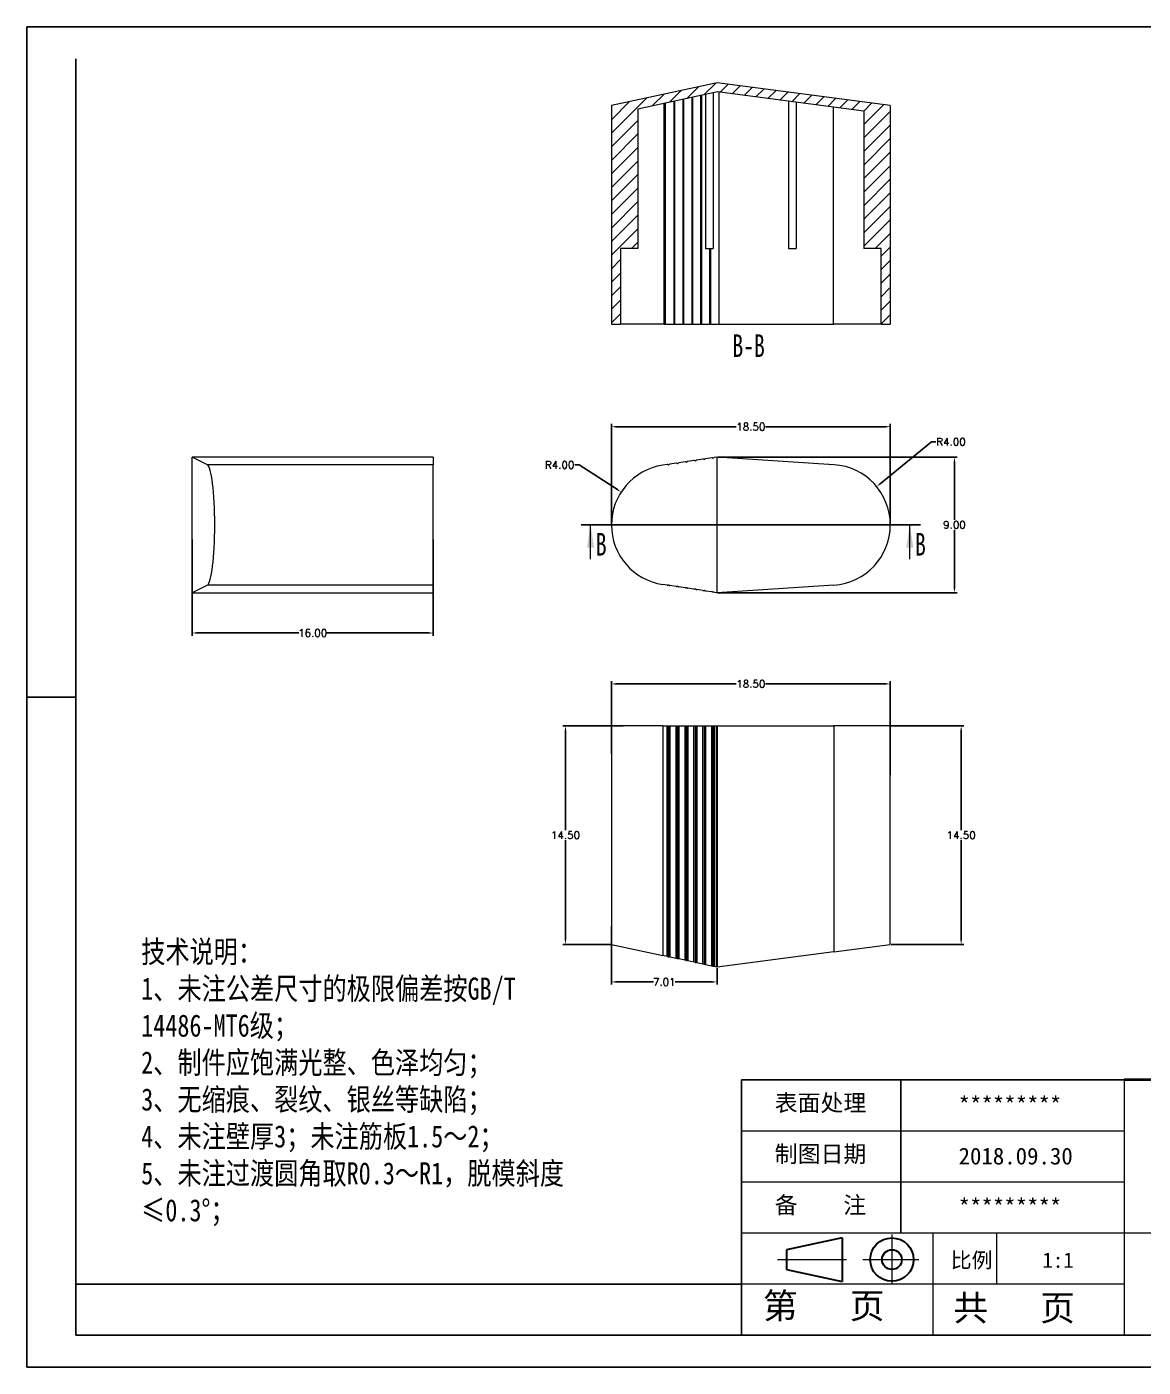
# Model space of a CAD drawing. Header units: inches. Extents: x 2021 to 2602, y 573 to 662.
# Drawn here: x 2475.8 to 2549.9, y 573 to 661.8 of the extents above; entities that cross this region are included whole.
import ezdxf

# ---------------------------------------------------------------- set-up
doc = ezdxf.new("R2010")
doc.units = ezdxf.units.IN
doc.linetypes.add('CENTER2', pattern=[28.575, 19.05, -3.175, 3.175, -3.175])
doc.layers.add('10', color=7, linetype='Continuous')
doc.layers.add('文字', color=81, linetype='Continuous')
for name, color, linetype, lineweight in [('粗实线', 7, 'Continuous', 30), ('细实线', 3, 'Continuous', 9), ('细点划线', 2, 'CENTER2', 9)]:
    doc.layers.add(name, color=color, linetype=linetype, lineweight=lineweight)
doc.styles.add('SLDTEXTSTYLE6', font='TXT', dxfattribs={"width": 0.7})
doc.styles.get("Standard").update_dxf_attribs({"font": 'txt', "bigfont": 'gbcbig.shx'})
doc.styles.add('宋体', font='', dxfattribs={"width": 0.8, "height": 3.5})
doc.styles.get('宋体').set_extended_font_data('SimSun')
doc.dimstyles.new('1', dxfattribs={"dimtxt": 0.5, "dimasz": 0.3, "dimexe": 0.18, "dimexo": 0.0625, "dimgap": 0.09, "dimtad": 0, "dimtih": 1, "dimtoh": 1, "dimzin": 0, "dimdsep": 46, "dimtxsty": 'Standard', "dimcen": 0, "dimadec": 0, "dimazin": 2, "dimtfac": 1, "dimtofl": 0, "dimtmove": 0, "dimatfit": 3, "dimfxl": 0, "dimtolj": 1, "dimtzin": 0, "dimarcsym": 0})

# ---------------------------------------------------------------- blocks, each defined once
blk = doc.blocks.new('*D183')
at = {"color": 0, "lineweight": -2, "transparency": 16777216}
for p, q in [((2521.667, 633.312), (2537.53, 633.312)), ((2537.35, 633.012), (2537.35, 629.154)), ((2537.35, 624.615), (2537.35, 628.474)), ((2521.646, 624.315), (2537.53, 624.315))]:
    blk.add_line(p, q, dxfattribs=at)
at = {"color": 0, "transparency": 16777216}
for points in [[(2537.3, 633.012), (2537.4, 633.012), (2537.35, 633.312)], [(2537.3, 624.615), (2537.4, 624.615), (2537.35, 624.315)]]:
    blk.add_solid(points, dxfattribs=at)
at = {"layer": 'Defpoints', "color": 0, "transparency": 16777216}
for p in [(2521.605, 633.312), (2537.35, 633.312), (2521.583, 624.315)]:
    blk.add_point(p, dxfattribs=at)
at = {"color": 0, "transparency": 16777216, "insert": (2537.35, 628.814), "char_height": 0.5, "attachment_point": 5}
blk.add_mtext('\\A1;9.00', dxfattribs=at)
blk = doc.blocks.new('*D184')
at = {"color": 0, "lineweight": -2, "transparency": 16777216}
for p, q in [((2514.594, 628.876), (2514.594, 635.503)), ((2514.894, 635.323), (2522.879, 635.323)), ((2532.794, 635.323), (2524.809, 635.323)), ((2533.094, 628.876), (2533.094, 635.503))]:
    blk.add_line(p, q, dxfattribs=at)
at = {"color": 0, "transparency": 16777216}
for points in [[(2514.894, 635.373), (2514.894, 635.273), (2514.594, 635.323)], [(2532.794, 635.373), (2532.794, 635.273), (2533.094, 635.323)]]:
    blk.add_solid(points, dxfattribs=at)
at = {"layer": 'Defpoints', "color": 0, "transparency": 16777216}
for p in [(2514.594, 635.323), (2514.594, 628.813), (2533.094, 628.813)]:
    blk.add_point(p, dxfattribs=at)
at = {"color": 0, "transparency": 16777216, "insert": (2523.844, 635.323), "char_height": 0.5, "attachment_point": 5}
blk.add_mtext('\\A1;18.50', dxfattribs=at)
blk = doc.blocks.new('*D185')
at = {"color": 0, "lineweight": -2, "transparency": 16777216}
for p, q in [((2512.165, 632.79), (2512.465, 632.79)), ((2512.465, 632.79), (2514.987, 631.154))]:
    blk.add_line(p, q, dxfattribs=at)
at = {"color": 0, "transparency": 16777216}
blk.add_solid([(2515.014, 631.196), (2514.96, 631.112), (2515.239, 630.991)], dxfattribs=at)
at = {"layer": 'Defpoints', "color": 0, "transparency": 16777216}
for p in [(2515.239, 630.991), (2518.594, 628.813)]:
    blk.add_point(p, dxfattribs=at)
at = {"color": 0, "transparency": 16777216, "insert": (2511.158, 632.79), "char_height": 0.5, "attachment_point": 5}
blk.add_mtext('\\A1;R4.00', dxfattribs=at)
blk = doc.blocks.new('*D186')
at = {"color": 0, "lineweight": -2, "transparency": 16777216}
for p, q in [((2535.816, 634.322), (2532.42, 631.539)), ((2536.116, 634.322), (2535.816, 634.322))]:
    blk.add_line(p, q, dxfattribs=at)
at = {"color": 0, "transparency": 16777216}
blk.add_solid([(2532.388, 631.577), (2532.451, 631.5), (2532.188, 631.349)], dxfattribs=at)
at = {"layer": 'Defpoints', "color": 0, "transparency": 16777216}
for p in [(2532.188, 631.349), (2529.094, 628.813)]:
    blk.add_point(p, dxfattribs=at)
at = {"color": 0, "transparency": 16777216, "insert": (2537.123, 634.322), "char_height": 0.5, "attachment_point": 5}
blk.add_mtext('\\A1;R4.00', dxfattribs=at)
blk = doc.blocks.new('*D187')
at = {"color": 0, "lineweight": -2, "transparency": 16777216}
for p, q in [((2486.778, 627.846), (2486.778, 621.464)), ((2502.778, 627.846), (2502.778, 621.464)), ((2487.078, 621.644), (2493.854, 621.644)), ((2502.478, 621.644), (2495.701, 621.644))]:
    blk.add_line(p, q, dxfattribs=at)
at = {"color": 0, "transparency": 16777216}
for points in [[(2487.078, 621.694), (2487.078, 621.594), (2486.778, 621.644)], [(2502.478, 621.694), (2502.478, 621.594), (2502.778, 621.644)]]:
    blk.add_solid(points, dxfattribs=at)
at = {"layer": 'Defpoints', "color": 0, "transparency": 16777216}
for p in [(2486.778, 627.909), (2502.778, 627.909), (2502.778, 621.644)]:
    blk.add_point(p, dxfattribs=at)
at = {"color": 0, "transparency": 16777216, "insert": (2494.778, 621.644), "char_height": 0.5, "attachment_point": 5}
blk.add_mtext('\\A1;16.00', dxfattribs=at)
blk = doc.blocks.new('*D188')
at = {"color": 0, "lineweight": -2, "transparency": 16777216}
for p, q in [((2533.156, 615.486), (2537.973, 615.486)), ((2537.793, 615.186), (2537.793, 608.576)), ((2537.793, 601.286), (2537.793, 607.896)), ((2533.156, 600.986), (2537.973, 600.986))]:
    blk.add_line(p, q, dxfattribs=at)
at = {"color": 0, "transparency": 16777216}
for points in [[(2537.743, 615.186), (2537.843, 615.186), (2537.793, 615.486)], [(2537.743, 601.286), (2537.843, 601.286), (2537.793, 600.986)]]:
    blk.add_solid(points, dxfattribs=at)
at = {"layer": 'Defpoints', "color": 0, "transparency": 16777216}
for p in [(2533.094, 615.486), (2537.793, 615.486), (2533.094, 600.986)]:
    blk.add_point(p, dxfattribs=at)
at = {"color": 0, "transparency": 16777216, "insert": (2537.793, 608.236), "char_height": 0.5, "attachment_point": 5}
blk.add_mtext('\\A1;14.50', dxfattribs=at)
blk = doc.blocks.new('*D189')
at = {"color": 0, "lineweight": -2, "transparency": 16777216}
for p, q in [((2515.363, 615.486), (2511.366, 615.486)), ((2511.546, 615.186), (2511.546, 608.576)), ((2511.546, 601.286), (2511.546, 607.896)), ((2514.531, 600.986), (2511.366, 600.986))]:
    blk.add_line(p, q, dxfattribs=at)
at = {"color": 0, "transparency": 16777216}
for points in [[(2511.496, 615.186), (2511.596, 615.186), (2511.546, 615.486)], [(2511.496, 601.286), (2511.596, 601.286), (2511.546, 600.986)]]:
    blk.add_solid(points, dxfattribs=at)
at = {"layer": 'Defpoints', "color": 0, "transparency": 16777216}
for p in [(2511.546, 615.486), (2515.425, 615.486), (2514.594, 600.986)]:
    blk.add_point(p, dxfattribs=at)
at = {"color": 0, "transparency": 16777216, "insert": (2511.546, 608.236), "char_height": 0.5, "attachment_point": 5}
blk.add_mtext('\\A1;14.50', dxfattribs=at)
blk = doc.blocks.new('*D190')
at = {"color": 0, "lineweight": -2, "transparency": 16777216}
for p, q in [((2514.594, 602.181), (2514.594, 598.324)), ((2521.605, 599.424), (2521.605, 598.324)), ((2514.894, 598.504), (2517.384, 598.504)), ((2521.305, 598.504), (2518.814, 598.504))]:
    blk.add_line(p, q, dxfattribs=at)
at = {"color": 0, "transparency": 16777216}
for points in [[(2514.894, 598.554), (2514.894, 598.454), (2514.594, 598.504)], [(2521.305, 598.554), (2521.305, 598.454), (2521.605, 598.504)]]:
    blk.add_solid(points, dxfattribs=at)
at = {"layer": 'Defpoints', "color": 0, "transparency": 16777216}
for p in [(2514.594, 602.244), (2521.605, 599.486), (2521.605, 598.504)]:
    blk.add_point(p, dxfattribs=at)
at = {"color": 0, "transparency": 16777216, "insert": (2518.099, 598.504), "char_height": 0.5, "attachment_point": 5}
blk.add_mtext('\\A1;7.01', dxfattribs=at)
blk = doc.blocks.new('*D191')
at = {"color": 0, "lineweight": -2, "transparency": 16777216}
for p, q in [((2514.594, 613.651), (2514.594, 618.449)), ((2514.894, 618.269), (2522.879, 618.269)), ((2532.794, 618.269), (2524.809, 618.269)), ((2533.094, 612.224), (2533.094, 618.449))]:
    blk.add_line(p, q, dxfattribs=at)
at = {"color": 0, "transparency": 16777216}
for points in [[(2514.894, 618.319), (2514.894, 618.219), (2514.594, 618.269)], [(2532.794, 618.319), (2532.794, 618.219), (2533.094, 618.269)]]:
    blk.add_solid(points, dxfattribs=at)
at = {"layer": 'Defpoints', "color": 0, "transparency": 16777216}
for p in [(2533.094, 618.269), (2514.594, 613.589), (2533.094, 612.162)]:
    blk.add_point(p, dxfattribs=at)
at = {"color": 0, "transparency": 16777216, "insert": (2523.844, 618.269), "char_height": 0.5, "attachment_point": 5}
blk.add_mtext('\\A1;18.50', dxfattribs=at)

msp = doc.modelspace()

# ---------------------------------------------------------------- hatches: boundary and pattern name
at = {"linetype": 'Continuous', "lineweight": 0}
h = msp.add_hatch(dxfattribs=at)
h.set_pattern_fill('ANSI31', color=4, scale=0.2, style=0)
h.paths.add_polyline_path([(2533.094, 656.63), (2521.605, 658.13), (2514.594, 656.63), (2514.594, 642.13), (2515.194, 642.13), (2515.194, 647.13), (2516.344, 647.13), (2516.344, 656.391), (2521.629, 657.522), (2531.344, 656.253), (2531.344, 647.13), (2532.494, 647.13), (2532.494, 642.13), (2533.094, 642.13)], flags=0)

# ---------------------------------------------------------------- linework, layer by layer
for p, q in [((2475.812, 661.842), (2601.521, 661.842)), ((2475.812, 661.842), (2475.812, 572.957)), ((2479.065, 659.726), (2479.065, 575.073)), ((2479.065, 617.399), (2475.812, 617.399)), ((2475.812, 614.107), (2475.812, 572.957)), ((2548.613, 592.004), (2523.218, 592.004)), ((2523.218, 575.073), (2523.218, 592.004)), ((2533.799, 581.845), (2533.799, 592.004)), ((2523.218, 578.459), (2479.065, 578.459)), ((2479.065, 575.073), (2599.405, 575.073)), ((2475.812, 572.957), (2601.521, 572.957)), ((2475.812, 572.957), (2534.011, 572.957))]:
    msp.add_line(p, q)
at = {"color": 7, "linetype": 'Continuous', "lineweight": 15}
for p, q in [((2521.605, 658.13), (2514.594, 656.63)), ((2533.094, 656.63), (2521.605, 658.13)), ((2521.629, 657.522), (2516.344, 656.391)), ((2518.763, 642.13), (2518.763, 656.908)), ((2518.766, 642.13), (2518.766, 656.909)), ((2518.769, 642.13), (2518.769, 656.91)), ((2518.772, 656.91), (2518.772, 642.13)), ((2519.353, 642.13), (2519.353, 657.035)), ((2519.359, 642.13), (2519.359, 657.036)), ((2519.362, 642.13), (2519.362, 657.037)), ((2519.37, 657.038), (2519.37, 642.13)), ((2519.944, 642.13), (2519.944, 657.161)), ((2519.952, 642.13), (2519.952, 657.163)), ((2519.955, 642.13), (2519.955, 657.163)), ((2519.967, 657.166), (2519.967, 642.13)), ((2520.534, 642.13), (2520.534, 657.287)), ((2520.545, 642.13), (2520.545, 657.29)), ((2520.548, 642.13), (2520.548, 657.29)), ((2520.564, 657.294), (2520.564, 642.13)), ((2520.844, 657.354), (2520.844, 647.13)), ((2521.344, 657.461), (2521.344, 647.13)), ((2531.344, 656.253), (2521.629, 657.522)), ((2521.715, 657.511), (2521.715, 642.13)), ((2526.344, 656.906), (2526.344, 647.13)), ((2514.594, 656.63), (2514.594, 642.13)), ((2516.344, 656.391), (2516.344, 647.13)), ((2518.085, 642.13), (2518.085, 656.763)), ((2518.175, 642.13), (2518.175, 656.783)), ((2526.844, 656.841), (2526.844, 647.13)), ((2529.316, 642.13), (2529.316, 656.518)), ((2531.344, 656.253), (2531.344, 647.13)), ((2533.094, 656.63), (2533.094, 642.13)), ((2516.344, 647.13), (2515.194, 647.13)), ((2515.194, 647.13), (2515.194, 642.13)), ((2520.844, 647.13), (2521.344, 647.13)), ((2521.124, 642.13), (2521.124, 647.13)), ((2521.139, 642.13), (2521.139, 647.13)), ((2521.141, 642.13), (2521.141, 647.13)), ((2521.161, 647.13), (2521.161, 642.13)), ((2526.344, 647.13), (2526.844, 647.13)), ((2532.494, 647.13), (2531.344, 647.13)), ((2532.494, 642.13), (2532.494, 647.13)), ((2514.594, 642.13), (2515.194, 642.13)), ((2518.085, 642.13), (2515.194, 642.13)), ((2518.085, 642.13), (2518.175, 642.13)), ((2518.175, 642.13), (2518.763, 642.13)), ((2518.763, 642.13), (2518.766, 642.13)), ((2518.766, 642.13), (2518.769, 642.13)), ((2518.769, 642.13), (2518.772, 642.13)), ((2518.772, 642.13), (2519.353, 642.13)), ((2519.353, 642.13), (2519.359, 642.13)), ((2519.359, 642.13), (2519.362, 642.13)), ((2519.362, 642.13), (2519.37, 642.13)), ((2519.37, 642.13), (2519.944, 642.13)), ((2519.944, 642.13), (2519.952, 642.13)), ((2519.952, 642.13), (2519.955, 642.13)), ((2519.955, 642.13), (2519.967, 642.13)), ((2519.967, 642.13), (2520.534, 642.13)), ((2520.534, 642.13), (2520.545, 642.13)), ((2520.545, 642.13), (2520.548, 642.13)), ((2520.548, 642.13), (2520.564, 642.13)), ((2520.564, 642.13), (2521.124, 642.13)), ((2521.124, 642.13), (2521.139, 642.13)), ((2521.139, 642.13), (2521.141, 642.13)), ((2521.141, 642.13), (2521.161, 642.13)), ((2521.161, 642.13), (2521.715, 642.13)), ((2521.715, 642.13), (2529.316, 642.13)), ((2532.494, 642.13), (2529.316, 642.13)), ((2532.494, 642.13), (2533.094, 642.13)), ((2486.778, 624.314), (2486.778, 633.312)), ((2487.79, 632.805), (2486.778, 633.312)), ((2502.778, 633.312), (2486.778, 633.312)), ((2502.778, 633.313), (2486.779, 633.313)), ((2502.778, 633.313), (2502.778, 633.312)), ((2502.778, 633.312), (2502.778, 632.805)), ((2518.883, 632.903), (2518.471, 632.84)), ((2518.958, 632.884), (2518.981, 632.867)), ((2518.981, 632.867), (2518.999, 632.89)), ((2519.477, 632.992), (2519.064, 632.93)), ((2519.551, 632.974), (2519.575, 632.957)), ((2519.575, 632.957), (2519.592, 632.98)), ((2520.07, 633.082), (2519.657, 633.02)), ((2520.144, 633.064), (2520.168, 633.047)), ((2520.168, 633.047), (2520.185, 633.07)), ((2520.663, 633.172), (2520.251, 633.11)), ((2520.737, 633.154), (2520.761, 633.136)), ((2520.761, 633.136), (2520.778, 633.16)), ((2521.256, 633.262), (2520.844, 633.2)), ((2521.331, 633.244), (2521.354, 633.226)), ((2521.354, 633.226), (2521.372, 633.25)), ((2521.583, 633.312), (2521.437, 633.289)), ((2521.605, 624.314), (2521.605, 633.312)), ((2529.355, 632.805), (2521.605, 633.312)), ((2502.778, 632.805), (2487.79, 632.805)), ((2502.778, 624.822), (2502.778, 632.805)), ((2518.29, 632.813), (2517.995, 632.768)), ((2518.365, 632.794), (2518.388, 632.777)), ((2518.388, 632.777), (2518.405, 632.801)), ((2487.79, 624.822), (2486.778, 624.314)), ((2486.778, 624.314), (2502.778, 624.314)), ((2486.779, 624.314), (2502.778, 624.314)), ((2502.778, 624.822), (2487.79, 624.822)), ((2502.778, 624.314), (2502.778, 624.822)), ((2502.778, 624.314), (2502.778, 624.314)), ((2518.29, 624.814), (2517.995, 624.858)), ((2518.365, 624.832), (2518.388, 624.849)), ((2518.388, 624.849), (2518.405, 624.826)), ((2518.883, 624.724), (2518.471, 624.786)), ((2518.958, 624.742), (2518.981, 624.759)), ((2518.981, 624.759), (2518.999, 624.736)), ((2519.477, 624.634), (2519.064, 624.696)), ((2519.551, 624.652), (2519.575, 624.67)), ((2519.575, 624.67), (2519.592, 624.646)), ((2520.07, 624.544), (2519.657, 624.606)), ((2520.144, 624.562), (2520.168, 624.58)), ((2520.168, 624.58), (2520.185, 624.556)), ((2520.663, 624.454), (2520.251, 624.517)), ((2520.737, 624.473), (2520.761, 624.49)), ((2520.761, 624.49), (2520.778, 624.466)), ((2521.256, 624.364), (2520.844, 624.427)), ((2521.331, 624.383), (2521.354, 624.4)), ((2521.354, 624.4), (2521.372, 624.376)), ((2521.583, 624.315), (2521.437, 624.337)), ((2529.355, 624.822), (2521.605, 624.314)), ((2514.594, 615.486), (2514.594, 600.986)), ((2517.995, 615.486), (2514.594, 615.486)), ((2517.995, 615.486), (2517.995, 600.259)), ((2517.995, 615.486), (2518.29, 615.486)), ((2518.29, 600.195), (2518.29, 615.486)), ((2518.29, 615.486), (2518.365, 615.486)), ((2518.365, 615.486), (2518.365, 600.18)), ((2518.365, 615.486), (2518.388, 615.486)), ((2518.388, 615.486), (2518.388, 600.175)), ((2518.388, 615.486), (2518.405, 615.486)), ((2518.405, 600.171), (2518.405, 615.486)), ((2518.405, 615.486), (2518.471, 615.486)), ((2518.471, 615.486), (2518.471, 600.157)), ((2518.471, 615.486), (2518.883, 615.486)), ((2518.883, 600.069), (2518.883, 615.486)), ((2518.883, 615.486), (2518.958, 615.486)), ((2518.958, 615.486), (2518.958, 600.053)), ((2518.958, 615.486), (2518.981, 615.486)), ((2518.981, 615.486), (2518.981, 600.048)), ((2518.981, 615.486), (2518.999, 615.486)), ((2518.999, 600.044), (2518.999, 615.486)), ((2518.999, 615.486), (2519.064, 615.486)), ((2519.064, 615.486), (2519.064, 600.03)), ((2519.064, 615.486), (2519.477, 615.486)), ((2519.477, 599.942), (2519.477, 615.486)), ((2519.477, 615.486), (2519.551, 615.486)), ((2519.551, 615.486), (2519.551, 599.926)), ((2519.551, 615.486), (2519.575, 615.486)), ((2519.575, 615.486), (2519.575, 599.921)), ((2519.575, 615.486), (2519.592, 615.486)), ((2519.592, 599.917), (2519.592, 615.486)), ((2519.592, 615.486), (2519.657, 615.486)), ((2519.657, 615.486), (2519.657, 599.903)), ((2519.657, 615.486), (2520.07, 615.486)), ((2520.07, 599.815), (2520.07, 615.486)), ((2520.07, 615.486), (2520.144, 615.486)), ((2520.144, 615.486), (2520.144, 599.799)), ((2520.144, 615.486), (2520.168, 615.486)), ((2520.168, 615.486), (2520.168, 599.794)), ((2520.168, 615.486), (2520.185, 615.486)), ((2520.185, 599.79), (2520.185, 615.486)), ((2520.185, 615.486), (2520.251, 615.486)), ((2520.251, 615.486), (2520.251, 599.776)), ((2520.251, 615.486), (2520.663, 615.486)), ((2520.663, 599.688), (2520.663, 615.486)), ((2520.663, 615.486), (2520.737, 615.486)), ((2520.737, 615.486), (2520.737, 599.672)), ((2520.737, 615.486), (2520.761, 615.486)), ((2520.761, 615.486), (2520.761, 599.667)), ((2520.761, 615.486), (2520.778, 615.486)), ((2520.778, 599.663), (2520.778, 615.486)), ((2520.778, 615.486), (2520.844, 615.486)), ((2520.844, 615.486), (2520.844, 599.649)), ((2520.844, 615.486), (2521.256, 615.486)), ((2521.256, 599.561), (2521.256, 615.486)), ((2521.256, 615.486), (2521.331, 615.486)), ((2521.331, 615.486), (2521.331, 599.545)), ((2521.331, 615.486), (2521.354, 615.486)), ((2521.354, 615.486), (2521.354, 599.54)), ((2521.354, 615.486), (2521.372, 615.486)), ((2521.372, 599.536), (2521.372, 615.486)), ((2521.372, 615.486), (2521.437, 615.486)), ((2521.437, 615.486), (2521.437, 599.522)), ((2521.437, 615.486), (2521.583, 615.486)), ((2521.583, 599.491), (2521.583, 615.486)), ((2521.583, 615.486), (2521.605, 615.486)), ((2521.605, 615.486), (2521.605, 599.486)), ((2521.605, 615.486), (2529.355, 615.486)), ((2529.355, 615.486), (2529.355, 600.498)), ((2533.094, 615.486), (2529.355, 615.486)), ((2533.094, 600.986), (2533.094, 615.486)), ((2514.594, 600.986), (2517.995, 600.259)), ((2529.355, 600.498), (2533.094, 600.986)), ((2518.29, 600.195), (2517.995, 600.259)), ((2518.365, 600.18), (2518.29, 600.195)), ((2518.365, 600.18), (2518.388, 600.175)), ((2518.388, 600.175), (2518.405, 600.171)), ((2518.471, 600.157), (2518.405, 600.171)), ((2518.883, 600.069), (2518.471, 600.157)), ((2518.958, 600.053), (2518.883, 600.069)), ((2518.958, 600.053), (2518.981, 600.048)), ((2518.981, 600.048), (2518.999, 600.044)), ((2519.064, 600.03), (2518.999, 600.044)), ((2519.477, 599.942), (2519.064, 600.03)), ((2529.355, 600.498), (2521.605, 599.486)), ((2519.551, 599.926), (2519.477, 599.942)), ((2519.551, 599.926), (2519.575, 599.921)), ((2519.575, 599.921), (2519.592, 599.917)), ((2519.657, 599.903), (2519.592, 599.917)), ((2520.07, 599.815), (2519.657, 599.903)), ((2520.144, 599.799), (2520.07, 599.815)), ((2520.144, 599.799), (2520.168, 599.794)), ((2520.168, 599.794), (2520.185, 599.79)), ((2520.251, 599.776), (2520.185, 599.79)), ((2520.663, 599.688), (2520.251, 599.776)), ((2520.737, 599.672), (2520.663, 599.688)), ((2520.737, 599.672), (2520.761, 599.667)), ((2520.761, 599.667), (2520.778, 599.663)), ((2520.844, 599.649), (2520.778, 599.663)), ((2521.256, 599.561), (2520.844, 599.649)), ((2521.331, 599.545), (2521.256, 599.561)), ((2521.331, 599.545), (2521.354, 599.54)), ((2521.354, 599.54), (2521.372, 599.536)), ((2521.437, 599.522), (2521.372, 599.536)), ((2521.583, 599.491), (2521.437, 599.522)), ((2521.605, 599.486), (2521.583, 599.491))]:
    msp.add_line(p, q, dxfattribs=at)
at = {"color": 1}
msp.add_line((2512.594, 628.813), (2535.094, 628.813), dxfattribs=at)
at = {"color": 7, "linetype": 'Continuous', "lineweight": 0}
for p, q in [((2513.21, 626.533), (2513.21, 628.813)), ((2534.388, 626.533), (2534.388, 628.813))]:
    msp.add_line(p, q, dxfattribs=at)
at = {"color": 7, "linetype": 'Continuous', "lineweight": 15}
for centre, radius, start, end in [((2518.898, 632.804), 0.1, 53.61256, 98.61256), ((2519.079, 632.831), 0.1, 98.61256, 143.61256), ((2519.492, 632.894), 0.1, 53.61256, 98.61256), ((2519.672, 632.921), 0.1, 98.61256, 143.61256), ((2520.085, 632.983), 0.1, 53.61256, 98.61256), ((2520.266, 633.011), 0.1, 98.61256, 143.61256), ((2520.678, 633.073), 0.1, 53.61256, 98.61256), ((2520.859, 633.101), 0.1, 98.61256, 143.61256), ((2521.271, 633.163), 0.1, 53.61256, 98.61256), ((2521.452, 633.191), 0.1, 98.61256, 143.61256), ((2521.598, 633.213), 0.1, 86.25117, 98.61256), ((2518.594, 628.813), 4, 98.61256, 261.38744), ((2518.305, 632.714), 0.1, 53.61256, 98.61256), ((2518.486, 632.741), 0.1, 98.61256, 143.61256), ((2529.094, 628.813), 4, 273.74883, 86.25117), ((2518.305, 624.912), 0.1, 261.38744, 306.38744), ((2518.486, 624.885), 0.1, 216.38744, 261.38744), ((2518.898, 624.823), 0.1, 261.38744, 306.38744), ((2519.079, 624.795), 0.1, 216.38744, 261.38744), ((2519.492, 624.733), 0.1, 261.38744, 306.38744), ((2519.672, 624.705), 0.1, 216.38744, 261.38744), ((2520.085, 624.643), 0.1, 261.38744, 306.38744), ((2520.266, 624.615), 0.1, 216.38744, 261.38744), ((2520.678, 624.553), 0.1, 261.38744, 306.38744), ((2520.859, 624.526), 0.1, 216.38744, 261.38744), ((2521.271, 624.463), 0.1, 261.38744, 306.38744), ((2521.452, 624.436), 0.1, 216.38744, 261.38744), ((2521.598, 624.414), 0.1, 261.38744, 273.74883)]:
    msp.add_arc(centre, radius, start, end, dxfattribs=at)
msp.add_ellipse((2487.756, 628.813), major_axis=(0, 4), ratio=0.130557, start_param=3.207022, end_param=6.217756, dxfattribs=at)
at = {"color": 7, "linetype": 'Continuous', "lineweight": 0}
for points in [[(2513.21, 628.813), (2512.97, 627.313), (2513.45, 627.313)], [(2534.388, 628.813), (2534.148, 627.313), (2534.628, 627.313)]]:
    msp.add_solid(points, dxfattribs=at)
at = {"layer": '粗实线', "color": 7, "lineweight": 40}
msp.add_line((2599.405, 592.004), (2548.613, 592.004), dxfattribs=at)
at = {"layer": '粗实线', "color": 7}
for p, q in [((2529.91, 581.528), (2526.21, 580.744)), ((2529.91, 581.528), (2529.91, 578.629)), ((2526.21, 580.744), (2526.21, 579.436)), ((2526.21, 579.436), (2529.91, 578.629))]:
    msp.add_line(p, q, dxfattribs=at)
for radius in [1.438, 0.654]:
    msp.add_circle((2533.203, 580.09), radius, dxfattribs=at)
at = {"layer": '细实线', "color": 7}
for p, q in [((2548.613, 592.004), (2548.613, 575.073)), ((2548.613, 588.617), (2523.218, 588.617)), ((2548.613, 585.231), (2523.218, 585.231)), ((2599.405, 581.845), (2523.218, 581.845)), ((2535.916, 581.845), (2535.916, 575.073)), ((2540.148, 581.845), (2540.148, 578.459)), ((2548.613, 578.459), (2523.218, 578.459))]:
    msp.add_line(p, q, dxfattribs=at)
at = {"layer": '细点划线', "color": 7}
for p, q in [((2533.203, 581.746), (2533.203, 578.459)), ((2525.62, 580.09), (2530.193, 580.09)), ((2531.279, 580.09), (2534.997, 580.09))]:
    msp.add_line(p, q, dxfattribs=at)

# ---------------------------------------------------------------- texts
at = {"color": 7, "linetype": 'Continuous', "char_height": 1.5, "attachment_point": 1, "style": 'SLDTEXTSTYLE6'}
for insert in [(2513.559, 628.278), (2534.737, 628.278)]:
    msp.add_mtext('B', dxfattribs=dict(at, insert=insert))
at = {"width": 632.90249, "attachment_point": 1}
for s, insert, char_height in [('{\\fSimHei|b0|i0|c134|p49;表面处理}', (2525.426, 591.043), 1.11358), ('{\\fSimHei|b0|i0|c134|p49;*********}', (2537.623, 590.899), 1.11358), ('{\\fSimHei|b0|i0|c134|p49;制图日期}', (2525.426, 587.656), 1.11358), ('{\\fSimHei|b0|i0|c134|p49;2018.\\fSimHei|b0|i0|c0|p49;09\\fSimHei|b0|i0|c134|p49;.\\fSimHei|b0|i0|c0|p49;30}', (2537.623, 587.513), 1.113578), ('{\\fSimHei|b0|i0|c134|p49;备    注}', (2525.426, 584.27), 1.11358), ('{\\fSimHei|b0|i0|c134|p49;*********}', (2537.623, 584.127), 1.11358)]:
    msp.add_mtext(s, dxfattribs=dict(at, insert=insert, char_height=char_height))
at = {"layer": '10', "color": 0, "insert": (2523.697, 641.447), "char_height": 1.5, "attachment_point": 2, "style": 'SLDTEXTSTYLE6'}
msp.add_mtext('B-B', dxfattribs=at)
at = {"layer": '文字', "color": 0, "insert": (2483.402, 601.246), "char_height": 1.3227, "width": 29.79297, "attachment_point": 1, "style": '宋体'}
msp.add_mtext('{\\H1.111x;技术说明：\\P1、未注公差尺寸的极限偏差按GB/T 14486-MT6级；\\P2、制件应饱满光整、色泽均匀；\\P3、无缩痕、裂纹、银丝等缺陷；\\P4、未注壁厚3；未注筋板1.5～2；\\P5、未注过渡圆角取R0.3～R1，脱模斜度≤0.3%%D；}', dxfattribs=at)
at = {"layer": '细实线', "color": 7, "attachment_point": 1}
for s, insert, char_height, width in [('{\\fSimSun|b0|i0|c134|p54;比例}', (2537.101, 580.563), 1.01583, 4.45919), ('{\\fSimSun|b0|i0|c134|p54;1:1}', (2543.185, 580.563), 1.01583, 4.45919), ('{\\fSimSun|b0|i0|c134|p54;第   页}', (2524.642, 577.877), 1.69305, 12.6979), ('{\\fSimSun|b0|i0|c134|p54; 共   页}', (2536.123, 577.733), 1.69305, 12.6979)]:
    msp.add_mtext(s, dxfattribs=dict(at, insert=insert, char_height=char_height, width=width))

# ---------------------------------------------------------------- dimensions: what is measured, and where the dimension line sits
for base, p1, p2, picture, middle in [((2514.594, 635.323), (2533.094, 628.813), (2514.594, 628.813), '*D184', (2523.844, 635.323)), ((2502.778, 621.644), (2486.778, 627.909), (2502.778, 627.909), '*D187', (2494.778, 621.644)), ((2533.094, 618.269), (2514.594, 613.589), (2533.094, 612.162), '*D191', (2523.844, 618.269)), ((2521.605, 598.504), (2514.594, 602.244), (2521.605, 599.486), '*D190', (2518.099, 598.504))]:
    dim = msp.add_linear_dim(base=base, p1=p1, p2=p2, dimstyle='1')
    dim.commit()
    dim.dimension.update_dxf_attribs({"geometry": picture, "text_midpoint": middle})
for center, mpoint, picture, middle in [((2529.094, 628.813), (2532.188, 631.349), '*D186', (2537.123, 634.322)), ((2518.594, 628.813), (2515.239, 630.991), '*D185', (2511.158, 632.79))]:
    dim = msp.add_radius_dim(center=center, mpoint=mpoint, dimstyle='1')
    dim.commit()
    dim.dimension.update_dxf_attribs({"geometry": picture, "text_midpoint": middle, "dimtype": 164})
for base, p1, p2, picture, middle in [((2537.35, 633.312), (2521.583, 624.315), (2521.605, 633.312), '*D183', (2537.35, 628.814)), ((2511.546, 615.486), (2514.594, 600.986), (2515.425, 615.486), '*D189', (2511.546, 608.236)), ((2537.793, 615.486), (2533.094, 600.986), (2533.094, 615.486), '*D188', (2537.793, 608.236))]:
    dim = msp.add_linear_dim(base=base, p1=p1, p2=p2, angle=90, dimstyle='1')
    dim.commit()
    dim.dimension.update_dxf_attribs({"geometry": picture, "text_midpoint": middle})

doc.saveas('drawing.dxf')
